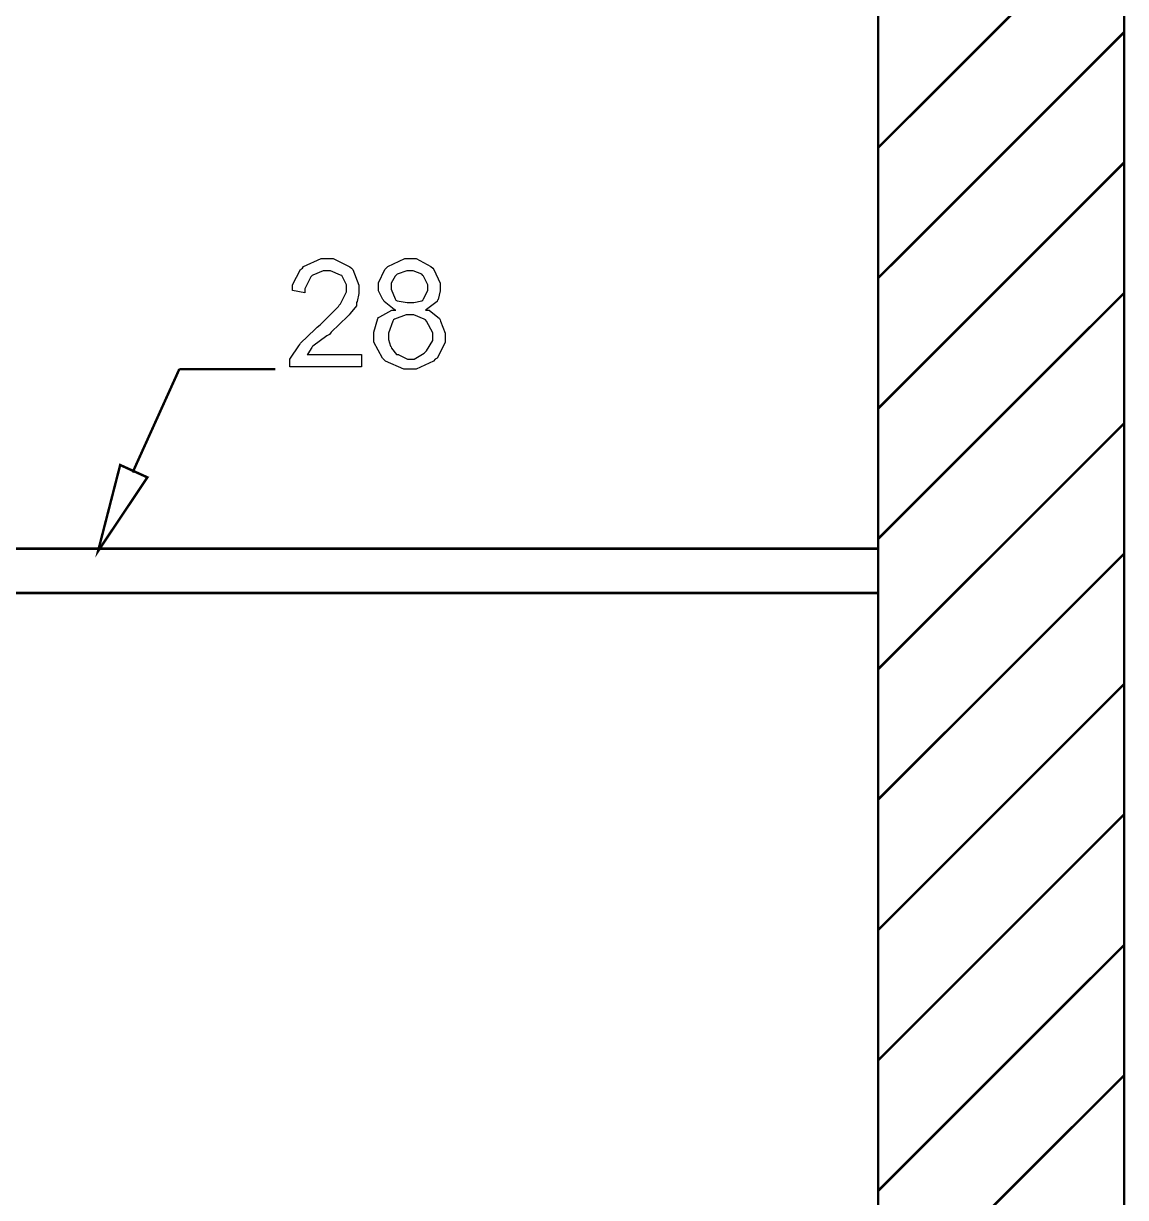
# Model space of a CAD drawing. Extents: x 219 to 1226, y 175 to 465.
# Drawn here: x 942.64 to 961.63, y 270.44 to 290.67 of the extents above; entities that cross this region are included whole.
import ezdxf

# ---------------------------------------------------------------- set-up
doc = ezdxf.new("R2010")
doc.units = 0
doc.header["$MEASUREMENT"] = 0
for name, color, linetype in [('C00-00-00-BLACK', 7, 'Continuous'), ('C00-7E-FF', 150, 'Continuous'), ('CFF-7E-00', 30, 'Continuous')]:
    doc.layers.add(name, color=color, linetype=linetype)

msp = doc.modelspace()

# ---------------------------------------------------------------- linework, layer by layer
at = {"layer": 'C00-00-00-BLACK', "const_width": 0.0423}
for points in [[(961.61, 255.128), (961.61, 322.779)], [(957.369, 259.367), (957.369, 318.583)], [(957.369, 288.529), (961.61, 292.768)], [(957.369, 286.283), (961.61, 290.522)], [(957.369, 284.037), (961.61, 288.276)], [(957.369, 281.791), (961.61, 286.029)], [(957.369, 279.544), (961.61, 283.782)], [(957.369, 281.621), (937.606, 281.621)], [(957.369, 277.298), (961.61, 281.535)], [(937.606, 280.856), (957.369, 280.856)], [(957.369, 275.05), (961.61, 279.289)], [(957.369, 272.802), (961.61, 277.043)], [(957.369, 270.555), (961.61, 274.794)], [(957.369, 268.309), (961.61, 272.548)], [(961.61, 271.067), (961.61, 267.886)]]:
    msp.add_lwpolyline(points, dxfattribs=at)
at = {"layer": 'C00-7E-FF', "const_width": 0.0423}
for points in [[(944.52, 282.933), (945.325, 284.713)], [(945.325, 284.713), (946.978, 284.713)]]:
    msp.add_lwpolyline(points, dxfattribs=at)
msp.add_lwpolyline([(944.775, 282.849), (943.925, 281.578), (944.306, 283.062), (944.775, 282.849)], close=True, dxfattribs=at)
at = {"layer": 'C00-7E-FF'}
msp.add_lwpolyline([(944.775, 282.849), (943.925, 281.578), (944.306, 283.062), (944.775, 282.849)], close=True, dxfattribs=at)
at = {"layer": 'CFF-7E-00'}
for points in [[(948.462, 284.968), (948.462, 284.756), (947.232, 284.756), (947.232, 284.788), (947.232, 284.859), (947.232, 284.883), (947.241, 284.905), (947.382, 285.118), (947.404, 285.139), (947.414, 285.161), (947.669, 285.404), (947.7, 285.435), (947.753, 285.478), (948.071, 285.796), (948.082, 285.817), (948.103, 285.839), (948.209, 286.046), (948.209, 286.113), (948.209, 286.167), (948.133, 286.316), (948.123, 286.325), (948.102, 286.336), (947.928, 286.41), (947.87, 286.41), (947.807, 286.41), (947.626, 286.336), (947.616, 286.325), (947.594, 286.305), (947.489, 286.098), (947.489, 286.029), (947.275, 286.071), (947.275, 286.167), (947.414, 286.432), (947.447, 286.452), (947.468, 286.484), (947.769, 286.622), (947.87, 286.622), (947.975, 286.622), (948.261, 286.474), (948.293, 286.452), (948.314, 286.432), (948.42, 286.161), (948.42, 286.071), (948.42, 286.018), (948.388, 285.882), (948.378, 285.86), (948.378, 285.807), (948.271, 285.67), (948.25, 285.647), (948.228, 285.627), (947.944, 285.351), (947.913, 285.308), (947.87, 285.288), (947.626, 285.109), (947.616, 285.098), (947.606, 285.087), (947.541, 284.979), (947.531, 284.968), (948.462, 284.968)], [(949.058, 285.732), (949.026, 285.743), (948.855, 285.881), (948.846, 285.901), (948.835, 285.912), (948.759, 286.064), (948.759, 286.113), (948.759, 286.199), (948.866, 286.432), (948.888, 286.452), (948.92, 286.484), (949.213, 286.622), (949.311, 286.622), (949.406, 286.622), (949.662, 286.484), (949.693, 286.452), (949.714, 286.432), (949.82, 286.193), (949.82, 286.113), (949.82, 286.061), (949.787, 285.912), (949.777, 285.901), (949.766, 285.881), (949.587, 285.743), (949.566, 285.732), (949.63, 285.732), (949.809, 285.586), (949.82, 285.563), (949.829, 285.543), (949.904, 285.336), (949.904, 285.267), (949.904, 285.172), (949.767, 284.905), (949.736, 284.883), (949.703, 284.851), (949.409, 284.713), (949.311, 284.713), (949.194, 284.713), (948.877, 284.851), (948.846, 284.883), (948.824, 284.905), (948.675, 285.178), (948.675, 285.267), (948.675, 285.353), (948.748, 285.584), (948.759, 285.605), (948.78, 285.616), (948.987, 285.732), (949.058, 285.732)], [(948.974, 286.156), (948.974, 286.093), (949.047, 285.923), (949.058, 285.901), (949.078, 285.892), (949.252, 285.86), (949.311, 285.86), (949.364, 285.86), (949.502, 285.892), (949.524, 285.901), (949.533, 285.923), (949.608, 286.067), (949.608, 286.113), (949.608, 286.167), (949.533, 286.316), (949.524, 286.325), (949.502, 286.348), (949.358, 286.41), (949.311, 286.41), (949.248, 286.41), (949.078, 286.348), (949.058, 286.325), (949.047, 286.316), (948.974, 286.196), (948.974, 286.156)], [(948.931, 285.267), (948.931, 285.226), (948.963, 285.109), (948.974, 285.098), (948.983, 285.076), (949.07, 284.968), (949.101, 284.968), (949.11, 284.958), (949.26, 284.883), (949.311, 284.883), (949.375, 284.883), (949.544, 284.989), (949.566, 285.01), (949.587, 285.031), (949.693, 285.209), (949.693, 285.267), (949.693, 285.342), (949.587, 285.543), (949.566, 285.563), (949.544, 285.574), (949.369, 285.647), (949.311, 285.647), (949.237, 285.647), (949.036, 285.574), (949.015, 285.563), (949.004, 285.543), (948.931, 285.336), (948.931, 285.267)]]:
    msp.add_lwpolyline(points, close=True, dxfattribs=at)

doc.saveas('drawing.dxf')
